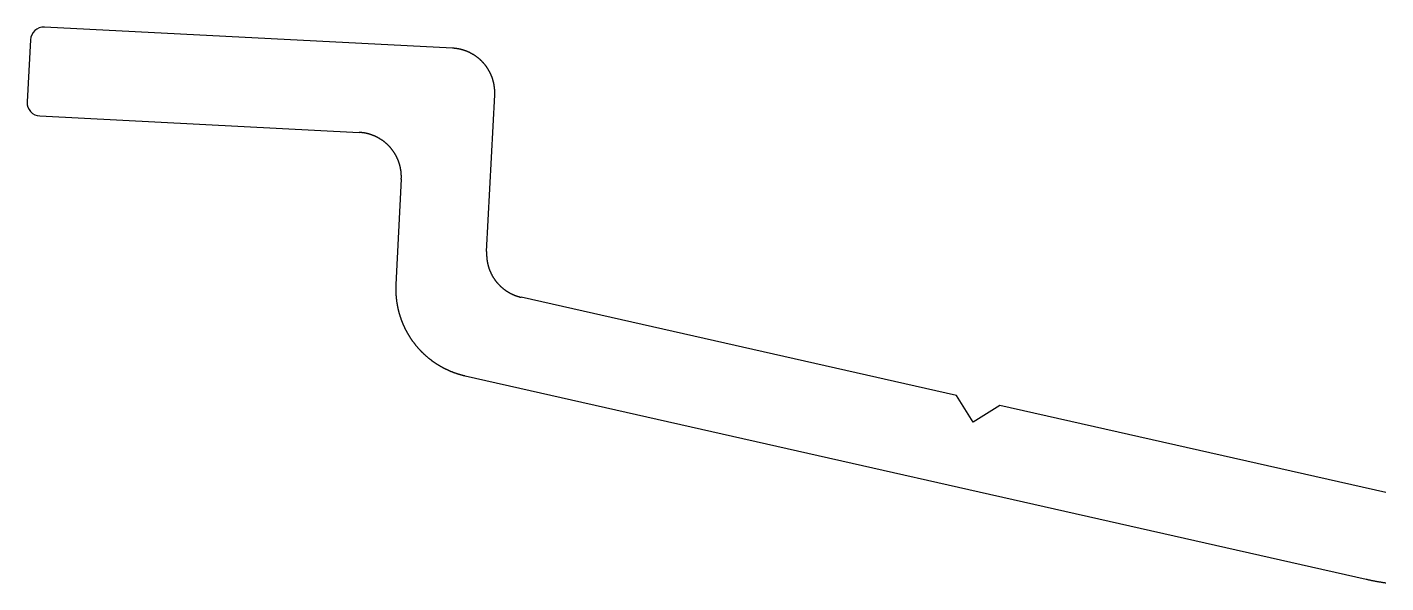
# Model space of a CAD drawing. Extents: x 684.6 to 746.4, y 447.5 to 521.4.
# Drawn here: x 684.57 to 715.12, y 503.76 to 516.26 of the extents above; entities that cross this region are included whole.
import ezdxf

# ---------------------------------------------------------------- set-up
doc = ezdxf.new("R2010")
doc.units = 0
doc.layers.get('0').update_dxf_attribs({"linetype": 'CONTINUOUS'})

msp = doc.modelspace()

# ---------------------------------------------------------------- linework, layer by layer
for p, q in [((694.136, 515.783), (684.956, 516.256)), ((684.641, 515.972), (684.569, 514.574)), ((694.901, 511.207), (695.083, 514.733)), ((684.854, 514.259), (692.035, 513.889)), ((692.983, 512.839), (692.861, 510.468)), ((705.468, 507.97), (695.68, 510.18)), ((694.417, 508.414), (714.681, 503.84)), ((705.845, 507.372), (705.468, 507.97)), ((706.443, 507.75), (705.845, 507.372)), ((715.122, 505.791), (706.443, 507.75))]:
    msp.add_line(p, q)
for points in [[(695.083, 514.733, 0), (695.083, 514.739, 0), (695.083, 514.746, 0), (695.084, 514.752, 0), (695.084, 514.758, 0), (695.084, 514.764, 0), (695.084, 514.77, 0), (695.084, 514.777, 0), (695.084, 514.783, 0), (695.084, 514.789, 0), (695.084, 514.795, 0), (695.084, 514.801, 0), (695.084, 514.807, 0), (695.084, 514.814, 0), (695.084, 514.82, 0), (695.083, 514.826, 0), (695.083, 514.832, 0), (695.083, 514.838, 0), (695.082, 514.844, 0), (695.082, 514.851, 0), (695.082, 514.857, 0), (695.081, 514.863, 0), (695.081, 514.869, 0), (695.08, 514.875, 0), (695.08, 514.881, 0), (695.079, 514.887, 0), (695.078, 514.894, 0), (695.078, 514.9, 0), (695.077, 514.906, 0), (695.076, 514.912, 0), (695.075, 514.918, 0), (695.074, 514.924, 0), (695.074, 514.93, 0), (695.073, 514.936, 0), (695.072, 514.942, 0), (695.071, 514.948, 0), (695.07, 514.954, 0), (695.069, 514.96, 0), (695.068, 514.966, 0), (695.066, 514.973, 0), (695.065, 514.979, 0), (695.064, 514.985, 0), (695.063, 514.991, 0), (695.061, 514.997, 0), (695.06, 515.003, 0), (695.059, 515.009, 0), (695.057, 515.015, 0), (695.056, 515.021, 0), (695.054, 515.026, 0), (695.053, 515.032, 0), (695.051, 515.038, 0), (695.05, 515.044, 0), (695.048, 515.05, 0), (695.047, 515.056, 0), (695.045, 515.062, 0), (695.043, 515.068, 0), (695.041, 515.074, 0), (695.04, 515.08, 0), (695.038, 515.086, 0), (695.036, 515.092, 0), (695.034, 515.097, 0), (695.032, 515.103, 0), (695.03, 515.109, 0), (695.028, 515.115, 0), (695.026, 515.121, 0), (695.024, 515.126, 0), (695.022, 515.132, 0), (695.02, 515.138, 0), (695.017, 515.144, 0), (695.015, 515.15, 0), (695.013, 515.155, 0), (695.011, 515.161, 0), (695.008, 515.167, 0), (695.006, 515.172, 0), (695.003, 515.178, 0), (695.001, 515.184, 0), (694.999, 515.189, 0), (694.996, 515.195, 0), (694.993, 515.201, 0), (694.991, 515.206, 0), (694.988, 515.212, 0), (694.986, 515.217, 0), (694.983, 515.223, 0), (694.98, 515.228, 0), (694.977, 515.234, 0), (694.975, 515.239, 0), (694.972, 515.245, 0), (694.969, 515.25, 0), (694.966, 515.256, 0), (694.963, 515.261, 0), (694.96, 515.267, 0), (694.957, 515.272, 0), (694.954, 515.277, 0), (694.951, 515.283, 0), (694.948, 515.288, 0), (694.945, 515.293, 0), (694.942, 515.299, 0), (694.939, 515.304, 0), (694.935, 515.309, 0), (694.932, 515.314, 0), (694.929, 515.32, 0), (694.926, 515.325, 0), (694.922, 515.33, 0), (694.919, 515.335, 0), (694.916, 515.34, 0), (694.912, 515.345, 0), (694.909, 515.35, 0), (694.905, 515.355, 0), (694.902, 515.361, 0), (694.898, 515.366, 0), (694.894, 515.371, 0), (694.891, 515.376, 0), (694.887, 515.38, 0), (694.884, 515.385, 0), (694.88, 515.39, 0), (694.876, 515.395, 0), (694.872, 515.4, 0), (694.869, 515.405, 0), (694.865, 515.41, 0), (694.861, 515.414, 0), (694.857, 515.419, 0), (694.853, 515.424, 0), (694.849, 515.429, 0), (694.845, 515.433, 0), (694.841, 515.438, 0), (694.837, 515.443, 0), (694.833, 515.447, 0), (694.829, 515.452, 0), (694.825, 515.456, 0), (694.821, 515.461, 0), (694.817, 515.465, 0), (694.812, 515.47, 0), (694.808, 515.474, 0), (694.804, 515.479, 0), (694.8, 515.483, 0), (694.795, 515.488, 0), (694.791, 515.492, 0), (694.787, 515.496, 0), (694.782, 515.501, 0), (694.778, 515.505, 0), (694.773, 515.509, 0), (694.769, 515.513, 0), (694.764, 515.517, 0), (694.76, 515.522, 0), (694.755, 515.526, 0), (694.751, 515.53, 0), (694.746, 515.534, 0), (694.742, 515.538, 0), (694.737, 515.542, 0), (694.732, 515.546, 0), (694.728, 515.55, 0), (694.723, 515.554, 0), (694.718, 515.558, 0), (694.713, 515.561, 0), (694.709, 515.565, 0), (694.704, 515.569, 0), (694.699, 515.573, 0), (694.694, 515.577, 0), (694.689, 515.58, 0), (694.684, 515.584, 0), (694.679, 515.588, 0), (694.674, 515.591, 0), (694.669, 515.595, 0), (694.664, 515.598, 0), (694.659, 515.602, 0), (694.654, 515.605, 0), (694.649, 515.609, 0), (694.644, 515.612, 0), (694.639, 515.616, 0), (694.634, 515.619, 0), (694.629, 515.623, 0), (694.624, 515.626, 0), (694.618, 515.629, 0), (694.613, 515.632, 0), (694.608, 515.636, 0), (694.603, 515.639, 0), (694.597, 515.642, 0), (694.592, 515.645, 0), (694.587, 515.648, 0), (694.581, 515.651, 0), (694.576, 515.654, 0), (694.571, 515.657, 0), (694.565, 515.66, 0), (694.56, 515.663, 0), (694.555, 515.666, 0), (694.549, 515.669, 0), (694.544, 515.672, 0), (694.538, 515.675, 0), (694.533, 515.677, 0), (694.527, 515.68, 0), (694.522, 515.683, 0), (694.516, 515.686, 0), (694.511, 515.688, 0), (694.505, 515.691, 0), (694.499, 515.693, 0), (694.494, 515.696, 0), (694.488, 515.698, 0), (694.482, 515.701, 0), (694.477, 515.703, 0), (694.471, 515.706, 0), (694.465, 515.708, 0), (694.46, 515.711, 0), (694.454, 515.713, 0), (694.448, 515.715, 0), (694.443, 515.717, 0), (694.437, 515.72, 0), (694.431, 515.722, 0), (694.425, 515.724, 0), (694.42, 515.726, 0), (694.414, 515.728, 0), (694.408, 515.73, 0), (694.402, 515.732, 0), (694.396, 515.734, 0), (694.39, 515.736, 0), (694.384, 515.738, 0), (694.379, 515.74, 0), (694.373, 515.741, 0), (694.367, 515.743, 0), (694.361, 515.745, 0), (694.355, 515.747, 0), (694.349, 515.748, 0), (694.343, 515.75, 0), (694.337, 515.752, 0), (694.331, 515.753, 0), (694.325, 515.755, 0), (694.319, 515.756, 0), (694.313, 515.758, 0), (694.307, 515.759, 0), (694.301, 515.76, 0), (694.295, 515.762, 0), (694.289, 515.763, 0), (694.283, 515.764, 0), (694.277, 515.766, 0), (694.271, 515.767, 0), (694.265, 515.768, 0), (694.259, 515.769, 0), (694.253, 515.77, 0), (694.246, 515.771, 0), (694.24, 515.772, 0), (694.234, 515.773, 0), (694.228, 515.774, 0), (694.222, 515.775, 0), (694.216, 515.776, 0), (694.21, 515.777, 0), (694.204, 515.777, 0), (694.197, 515.778, 0), (694.191, 515.779, 0), (694.185, 515.779, 0), (694.179, 515.78, 0), (694.173, 515.781, 0), (694.167, 515.781, 0), (694.16, 515.782, 0), (694.154, 515.782, 0), (694.148, 515.783, 0), (694.142, 515.783, 0), (694.136, 515.783, 0)], [(692.983, 512.839, 0), (692.983, 512.845, 0), (692.983, 512.851, 0), (692.983, 512.857, 0), (692.984, 512.863, 0), (692.984, 512.87, 0), (692.984, 512.876, 0), (692.984, 512.882, 0), (692.984, 512.888, 0), (692.984, 512.894, 0), (692.984, 512.901, 0), (692.984, 512.907, 0), (692.984, 512.913, 0), (692.984, 512.919, 0), (692.983, 512.925, 0), (692.983, 512.932, 0), (692.983, 512.938, 0), (692.983, 512.944, 0), (692.982, 512.95, 0), (692.982, 512.956, 0), (692.981, 512.962, 0), (692.981, 512.968, 0), (692.98, 512.975, 0), (692.98, 512.981, 0), (692.979, 512.987, 0), (692.979, 512.993, 0), (692.978, 512.999, 0), (692.977, 513.005, 0), (692.977, 513.011, 0), (692.976, 513.017, 0), (692.975, 513.023, 0), (692.974, 513.03, 0), (692.973, 513.036, 0), (692.972, 513.042, 0), (692.971, 513.048, 0), (692.97, 513.054, 0), (692.969, 513.06, 0), (692.968, 513.066, 0), (692.967, 513.072, 0), (692.966, 513.078, 0), (692.965, 513.084, 0), (692.964, 513.09, 0), (692.963, 513.096, 0), (692.961, 513.102, 0), (692.96, 513.108, 0), (692.959, 513.114, 0), (692.957, 513.12, 0), (692.956, 513.126, 0), (692.954, 513.132, 0), (692.953, 513.138, 0), (692.951, 513.144, 0), (692.95, 513.15, 0), (692.948, 513.156, 0), (692.946, 513.162, 0), (692.945, 513.168, 0), (692.943, 513.174, 0), (692.941, 513.179, 0), (692.939, 513.185, 0), (692.938, 513.191, 0), (692.936, 513.197, 0), (692.934, 513.203, 0), (692.932, 513.209, 0), (692.93, 513.215, 0), (692.928, 513.22, 0), (692.926, 513.226, 0), (692.924, 513.232, 0), (692.922, 513.238, 0), (692.919, 513.244, 0), (692.917, 513.249, 0), (692.915, 513.255, 0), (692.913, 513.261, 0), (692.91, 513.267, 0), (692.908, 513.272, 0), (692.906, 513.278, 0), (692.903, 513.284, 0), (692.901, 513.289, 0), (692.898, 513.295, 0), (692.896, 513.301, 0), (692.893, 513.306, 0), (692.891, 513.312, 0), (692.888, 513.317, 0), (692.885, 513.323, 0), (692.883, 513.328, 0), (692.88, 513.334, 0), (692.877, 513.339, 0), (692.874, 513.345, 0), (692.872, 513.35, 0), (692.869, 513.356, 0), (692.866, 513.361, 0), (692.863, 513.367, 0), (692.86, 513.372, 0), (692.857, 513.378, 0), (692.854, 513.383, 0), (692.851, 513.388, 0), (692.848, 513.394, 0), (692.845, 513.399, 0), (692.842, 513.404, 0), (692.838, 513.409, 0), (692.835, 513.415, 0), (692.832, 513.42, 0), (692.829, 513.425, 0), (692.825, 513.43, 0), (692.822, 513.435, 0), (692.819, 513.441, 0), (692.815, 513.446, 0), (692.812, 513.451, 0), (692.808, 513.456, 0), (692.805, 513.461, 0), (692.801, 513.466, 0), (692.798, 513.471, 0), (692.794, 513.476, 0), (692.791, 513.481, 0), (692.787, 513.486, 0), (692.783, 513.491, 0), (692.78, 513.496, 0), (692.776, 513.501, 0), (692.772, 513.506, 0), (692.768, 513.51, 0), (692.764, 513.515, 0), (692.761, 513.52, 0), (692.757, 513.525, 0), (692.753, 513.529, 0), (692.749, 513.534, 0), (692.745, 513.539, 0), (692.741, 513.544, 0), (692.737, 513.548, 0), (692.733, 513.553, 0), (692.729, 513.557, 0), (692.725, 513.562, 0), (692.721, 513.566, 0), (692.716, 513.571, 0), (692.712, 513.575, 0), (692.708, 513.58, 0), (692.704, 513.584, 0), (692.699, 513.589, 0), (692.695, 513.593, 0), (692.691, 513.597, 0), (692.686, 513.602, 0), (692.682, 513.606, 0), (692.678, 513.61, 0), (692.673, 513.615, 0), (692.669, 513.619, 0), (692.664, 513.623, 0), (692.66, 513.627, 0), (692.655, 513.631, 0), (692.651, 513.635, 0), (692.646, 513.639, 0), (692.641, 513.643, 0), (692.637, 513.647, 0), (692.632, 513.651, 0), (692.627, 513.655, 0), (692.623, 513.659, 0), (692.618, 513.663, 0), (692.613, 513.667, 0), (692.608, 513.671, 0), (692.603, 513.675, 0), (692.599, 513.678, 0), (692.594, 513.682, 0), (692.589, 513.686, 0), (692.584, 513.69, 0), (692.579, 513.693, 0), (692.574, 513.697, 0), (692.569, 513.7, 0), (692.564, 513.704, 0), (692.559, 513.707, 0), (692.554, 513.711, 0), (692.549, 513.714, 0), (692.544, 513.718, 0), (692.539, 513.721, 0), (692.534, 513.725, 0), (692.528, 513.728, 0), (692.523, 513.731, 0), (692.518, 513.735, 0), (692.513, 513.738, 0), (692.508, 513.741, 0), (692.502, 513.744, 0), (692.497, 513.748, 0), (692.492, 513.751, 0), (692.487, 513.754, 0), (692.481, 513.757, 0), (692.476, 513.76, 0), (692.471, 513.763, 0), (692.465, 513.766, 0), (692.46, 513.769, 0), (692.454, 513.772, 0), (692.449, 513.775, 0), (692.443, 513.777, 0), (692.438, 513.78, 0), (692.432, 513.783, 0), (692.427, 513.786, 0), (692.421, 513.788, 0), (692.416, 513.791, 0), (692.41, 513.794, 0), (692.405, 513.796, 0), (692.399, 513.799, 0), (692.394, 513.801, 0), (692.388, 513.804, 0), (692.382, 513.806, 0), (692.377, 513.809, 0), (692.371, 513.811, 0), (692.365, 513.814, 0), (692.36, 513.816, 0), (692.354, 513.818, 0), (692.348, 513.821, 0), (692.342, 513.823, 0), (692.337, 513.825, 0), (692.331, 513.827, 0), (692.325, 513.829, 0), (692.319, 513.831, 0), (692.313, 513.834, 0), (692.308, 513.836, 0), (692.302, 513.838, 0), (692.296, 513.84, 0), (692.29, 513.841, 0), (692.284, 513.843, 0), (692.278, 513.845, 0), (692.272, 513.847, 0), (692.267, 513.849, 0), (692.261, 513.851, 0), (692.255, 513.852, 0), (692.249, 513.854, 0), (692.243, 513.856, 0), (692.237, 513.857, 0), (692.231, 513.859, 0), (692.225, 513.86, 0), (692.219, 513.862, 0), (692.213, 513.863, 0), (692.207, 513.865, 0), (692.201, 513.866, 0), (692.195, 513.867, 0), (692.189, 513.869, 0), (692.183, 513.87, 0), (692.177, 513.871, 0), (692.171, 513.872, 0), (692.165, 513.873, 0), (692.158, 513.875, 0), (692.152, 513.876, 0), (692.146, 513.877, 0), (692.14, 513.878, 0), (692.134, 513.879, 0), (692.128, 513.88, 0), (692.122, 513.88, 0), (692.116, 513.881, 0), (692.11, 513.882, 0), (692.103, 513.883, 0), (692.097, 513.884, 0), (692.091, 513.884, 0), (692.085, 513.885, 0), (692.079, 513.886, 0), (692.073, 513.886, 0), (692.066, 513.887, 0), (692.06, 513.887, 0), (692.054, 513.888, 0), (692.048, 513.888, 0), (692.042, 513.888, 0), (692.035, 513.889, 0)], [(694.901, 511.207, 0), (694.901, 511.199, 0), (694.901, 511.192, 0), (694.9, 511.185, 0), (694.9, 511.177, 0), (694.9, 511.17, 0), (694.9, 511.162, 0), (694.9, 511.155, 0), (694.9, 511.148, 0), (694.9, 511.14, 0), (694.9, 511.133, 0), (694.9, 511.126, 0), (694.901, 511.118, 0), (694.901, 511.111, 0), (694.901, 511.104, 0), (694.902, 511.096, 0), (694.902, 511.089, 0), (694.903, 511.082, 0), (694.903, 511.074, 0), (694.904, 511.067, 0), (694.905, 511.06, 0), (694.905, 511.052, 0), (694.906, 511.045, 0), (694.907, 511.038, 0), (694.908, 511.03, 0), (694.909, 511.023, 0), (694.91, 511.016, 0), (694.911, 511.009, 0), (694.912, 511.001, 0), (694.913, 510.994, 0), (694.914, 510.987, 0), (694.916, 510.98, 0), (694.917, 510.973, 0), (694.918, 510.965, 0), (694.92, 510.958, 0), (694.921, 510.951, 0), (694.923, 510.944, 0), (694.924, 510.937, 0), (694.926, 510.93, 0), (694.928, 510.923, 0), (694.929, 510.915, 0), (694.931, 510.908, 0), (694.933, 510.901, 0), (694.935, 510.894, 0), (694.937, 510.887, 0), (694.939, 510.88, 0), (694.941, 510.873, 0), (694.943, 510.866, 0), (694.945, 510.859, 0), (694.947, 510.852, 0), (694.949, 510.845, 0), (694.952, 510.838, 0), (694.954, 510.831, 0), (694.956, 510.824, 0), (694.959, 510.818, 0), (694.961, 510.811, 0), (694.964, 510.804, 0), (694.966, 510.797, 0), (694.969, 510.79, 0), (694.972, 510.783, 0), (694.975, 510.777, 0), (694.977, 510.77, 0), (694.98, 510.763, 0), (694.983, 510.756, 0), (694.986, 510.75, 0), (694.989, 510.743, 0), (694.992, 510.736, 0), (694.995, 510.73, 0), (694.998, 510.723, 0), (695.001, 510.717, 0), (695.005, 510.71, 0), (695.008, 510.704, 0), (695.011, 510.697, 0), (695.015, 510.691, 0), (695.018, 510.684, 0), (695.021, 510.678, 0), (695.025, 510.671, 0), (695.029, 510.665, 0), (695.032, 510.658, 0), (695.036, 510.652, 0), (695.04, 510.646, 0), (695.043, 510.639, 0), (695.047, 510.633, 0), (695.051, 510.627, 0), (695.055, 510.621, 0), (695.059, 510.615, 0), (695.063, 510.608, 0), (695.067, 510.602, 0), (695.071, 510.596, 0), (695.075, 510.59, 0), (695.079, 510.584, 0), (695.083, 510.578, 0), (695.088, 510.572, 0), (695.092, 510.566, 0), (695.096, 510.56, 0), (695.101, 510.554, 0), (695.105, 510.548, 0), (695.11, 510.542, 0), (695.114, 510.537, 0), (695.119, 510.531, 0), (695.123, 510.525, 0), (695.128, 510.519, 0), (695.133, 510.514, 0), (695.138, 510.508, 0), (695.142, 510.503, 0), (695.147, 510.497, 0), (695.152, 510.492, 0), (695.157, 510.486, 0), (695.162, 510.481, 0), (695.167, 510.475, 0), (695.172, 510.47, 0), (695.177, 510.465, 0), (695.182, 510.459, 0), (695.187, 510.454, 0), (695.192, 510.449, 0), (695.197, 510.444, 0), (695.203, 510.439, 0), (695.208, 510.434, 0), (695.213, 510.429, 0), (695.219, 510.423, 0), (695.224, 510.419, 0), (695.229, 510.414, 0), (695.235, 510.409, 0), (695.24, 510.404, 0), (695.246, 510.399, 0), (695.251, 510.394, 0), (695.257, 510.39, 0), (695.263, 510.385, 0), (695.268, 510.38, 0), (695.274, 510.376, 0), (695.28, 510.371, 0), (695.285, 510.367, 0), (695.291, 510.362, 0), (695.297, 510.358, 0), (695.303, 510.353, 0), (695.309, 510.349, 0), (695.315, 510.345, 0), (695.321, 510.34, 0), (695.326, 510.336, 0), (695.332, 510.332, 0), (695.339, 510.328, 0), (695.345, 510.324, 0), (695.351, 510.32, 0), (695.357, 510.316, 0), (695.363, 510.312, 0), (695.369, 510.308, 0), (695.375, 510.304, 0), (695.382, 510.3, 0), (695.388, 510.297, 0), (695.394, 510.293, 0), (695.4, 510.289, 0), (695.407, 510.286, 0), (695.413, 510.282, 0), (695.42, 510.278, 0), (695.426, 510.275, 0), (695.432, 510.272, 0), (695.439, 510.268, 0), (695.445, 510.265, 0), (695.452, 510.261, 0), (695.458, 510.258, 0), (695.465, 510.255, 0), (695.472, 510.252, 0), (695.478, 510.249, 0), (695.485, 510.246, 0), (695.492, 510.243, 0), (695.498, 510.24, 0), (695.505, 510.237, 0), (695.512, 510.234, 0), (695.519, 510.231, 0), (695.525, 510.228, 0), (695.532, 510.226, 0), (695.539, 510.223, 0), (695.546, 510.22, 0), (695.553, 510.218, 0), (695.56, 510.215, 0), (695.566, 510.213, 0), (695.573, 510.21, 0), (695.58, 510.208, 0), (695.587, 510.205, 0), (695.594, 510.203, 0), (695.601, 510.201, 0), (695.608, 510.199, 0), (695.615, 510.197, 0), (695.622, 510.195, 0), (695.63, 510.193, 0), (695.637, 510.191, 0), (695.644, 510.189, 0), (695.651, 510.187, 0), (695.658, 510.185, 0), (695.665, 510.183, 0), (695.672, 510.182, 0), (695.68, 510.18, 0)], [(692.861, 510.468, 0), (692.86, 510.459, 0), (692.86, 510.451, 0), (692.859, 510.442, 0), (692.859, 510.433, 0), (692.859, 510.424, 0), (692.858, 510.415, 0), (692.858, 510.406, 0), (692.858, 510.398, 0), (692.858, 510.389, 0), (692.858, 510.38, 0), (692.858, 510.371, 0), (692.858, 510.362, 0), (692.858, 510.354, 0), (692.858, 510.345, 0), (692.858, 510.336, 0), (692.858, 510.327, 0), (692.858, 510.318, 0), (692.859, 510.31, 0), (692.859, 510.301, 0), (692.859, 510.292, 0), (692.859, 510.283, 0), (692.86, 510.275, 0), (692.86, 510.266, 0), (692.861, 510.257, 0), (692.861, 510.248, 0), (692.862, 510.24, 0), (692.862, 510.231, 0), (692.863, 510.222, 0), (692.864, 510.213, 0), (692.864, 510.205, 0), (692.865, 510.196, 0), (692.866, 510.187, 0), (692.866, 510.178, 0), (692.867, 510.17, 0), (692.868, 510.161, 0), (692.869, 510.152, 0), (692.87, 510.144, 0), (692.871, 510.135, 0), (692.872, 510.126, 0), (692.873, 510.118, 0), (692.874, 510.109, 0), (692.875, 510.1, 0), (692.877, 510.092, 0), (692.878, 510.083, 0), (692.879, 510.074, 0), (692.88, 510.066, 0), (692.882, 510.057, 0), (692.883, 510.048, 0), (692.884, 510.04, 0), (692.886, 510.031, 0), (692.887, 510.022, 0), (692.889, 510.014, 0), (692.89, 510.005, 0), (692.892, 509.997, 0), (692.894, 509.988, 0), (692.895, 509.979, 0), (692.897, 509.971, 0), (692.899, 509.962, 0), (692.901, 509.954, 0), (692.902, 509.945, 0), (692.904, 509.937, 0), (692.906, 509.928, 0), (692.908, 509.919, 0), (692.91, 509.911, 0), (692.912, 509.902, 0), (692.914, 509.894, 0), (692.916, 509.885, 0), (692.918, 509.877, 0), (692.921, 509.868, 0), (692.923, 509.86, 0), (692.925, 509.851, 0), (692.927, 509.843, 0), (692.93, 509.834, 0), (692.932, 509.826, 0), (692.934, 509.817, 0), (692.937, 509.809, 0), (692.939, 509.8, 0), (692.942, 509.792, 0), (692.944, 509.783, 0), (692.947, 509.775, 0), (692.95, 509.766, 0), (692.952, 509.758, 0), (692.955, 509.75, 0), (692.958, 509.741, 0), (692.961, 509.733, 0), (692.963, 509.725, 0), (692.966, 509.716, 0), (692.969, 509.708, 0), (692.972, 509.7, 0), (692.975, 509.691, 0), (692.978, 509.683, 0), (692.981, 509.675, 0), (692.984, 509.666, 0), (692.987, 509.658, 0), (692.99, 509.65, 0), (692.993, 509.642, 0), (692.997, 509.634, 0), (693, 509.625, 0), (693.003, 509.617, 0), (693.006, 509.609, 0), (693.01, 509.601, 0), (693.013, 509.593, 0), (693.016, 509.585, 0), (693.02, 509.577, 0), (693.023, 509.569, 0), (693.027, 509.561, 0), (693.03, 509.553, 0), (693.034, 509.545, 0), (693.038, 509.537, 0), (693.041, 509.529, 0), (693.045, 509.521, 0), (693.049, 509.513, 0), (693.052, 509.505, 0), (693.056, 509.497, 0), (693.06, 509.489, 0), (693.064, 509.481, 0), (693.068, 509.473, 0), (693.072, 509.466, 0), (693.076, 509.458, 0), (693.079, 509.45, 0), (693.084, 509.442, 0), (693.088, 509.435, 0), (693.092, 509.427, 0), (693.096, 509.419, 0), (693.1, 509.411, 0), (693.104, 509.404, 0), (693.108, 509.396, 0), (693.113, 509.388, 0), (693.117, 509.381, 0), (693.121, 509.373, 0), (693.126, 509.366, 0), (693.13, 509.358, 0), (693.134, 509.35, 0), (693.139, 509.343, 0), (693.143, 509.335, 0), (693.148, 509.328, 0), (693.152, 509.32, 0), (693.157, 509.313, 0), (693.162, 509.306, 0), (693.166, 509.298, 0), (693.171, 509.291, 0), (693.176, 509.283, 0), (693.181, 509.276, 0), (693.185, 509.269, 0), (693.19, 509.261, 0), (693.195, 509.254, 0), (693.2, 509.247, 0), (693.205, 509.239, 0), (693.21, 509.232, 0), (693.215, 509.225, 0), (693.22, 509.218, 0), (693.225, 509.211, 0), (693.23, 509.203, 0), (693.235, 509.196, 0), (693.24, 509.189, 0), (693.246, 509.182, 0), (693.251, 509.175, 0), (693.256, 509.168, 0), (693.261, 509.161, 0), (693.267, 509.154, 0), (693.272, 509.147, 0), (693.277, 509.14, 0), (693.283, 509.133, 0), (693.288, 509.126, 0), (693.294, 509.119, 0), (693.299, 509.112, 0), (693.305, 509.105, 0), (693.31, 509.098, 0), (693.316, 509.092, 0), (693.322, 509.085, 0), (693.327, 509.078, 0), (693.333, 509.071, 0), (693.339, 509.065, 0), (693.344, 509.058, 0), (693.35, 509.051, 0), (693.356, 509.045, 0), (693.362, 509.038, 0), (693.368, 509.032, 0), (693.373, 509.025, 0), (693.379, 509.019, 0), (693.385, 509.012, 0), (693.391, 509.006, 0), (693.397, 508.999, 0), (693.403, 508.993, 0), (693.409, 508.986, 0), (693.415, 508.98, 0), (693.421, 508.974, 0), (693.427, 508.968, 0), (693.434, 508.961, 0), (693.44, 508.955, 0), (693.446, 508.949, 0), (693.452, 508.943, 0), (693.458, 508.937, 0), (693.465, 508.93, 0), (693.471, 508.924, 0), (693.477, 508.918, 0), (693.484, 508.912, 0), (693.49, 508.906, 0), (693.496, 508.9, 0), (693.503, 508.894, 0), (693.509, 508.888, 0), (693.516, 508.883, 0), (693.522, 508.877, 0), (693.529, 508.871, 0), (693.535, 508.865, 0), (693.542, 508.859, 0), (693.549, 508.853, 0), (693.555, 508.848, 0), (693.562, 508.842, 0), (693.569, 508.836, 0), (693.575, 508.831, 0), (693.582, 508.825, 0), (693.589, 508.82, 0), (693.596, 508.814, 0), (693.602, 508.809, 0), (693.609, 508.803, 0), (693.616, 508.798, 0), (693.623, 508.792, 0), (693.63, 508.787, 0), (693.637, 508.781, 0), (693.644, 508.776, 0), (693.651, 508.771, 0), (693.658, 508.765, 0), (693.665, 508.76, 0), (693.672, 508.755, 0), (693.679, 508.75, 0), (693.686, 508.745, 0), (693.693, 508.74, 0), (693.7, 508.734, 0), (693.707, 508.729, 0), (693.715, 508.724, 0), (693.722, 508.719, 0), (693.729, 508.714, 0), (693.736, 508.709, 0), (693.744, 508.704, 0), (693.751, 508.7, 0), (693.758, 508.695, 0), (693.766, 508.69, 0), (693.773, 508.685, 0), (693.781, 508.68, 0), (693.788, 508.676, 0), (693.795, 508.671, 0), (693.803, 508.666, 0), (693.81, 508.662, 0), (693.818, 508.657, 0), (693.825, 508.653, 0), (693.833, 508.648, 0), (693.84, 508.644, 0), (693.848, 508.639, 0), (693.856, 508.635, 0), (693.863, 508.63, 0), (693.871, 508.626, 0), (693.878, 508.622, 0), (693.886, 508.617, 0), (693.894, 508.613, 0), (693.901, 508.609, 0), (693.909, 508.605, 0), (693.917, 508.601, 0), (693.925, 508.596, 0), (693.932, 508.592, 0), (693.94, 508.588, 0), (693.948, 508.584, 0), (693.956, 508.58, 0), (693.964, 508.576, 0), (693.971, 508.572, 0), (693.979, 508.569, 0), (693.987, 508.565, 0), (693.995, 508.561, 0), (694.003, 508.557, 0), (694.011, 508.553, 0), (694.019, 508.55, 0), (694.027, 508.546, 0), (694.035, 508.543, 0), (694.043, 508.539, 0), (694.051, 508.535, 0), (694.059, 508.532, 0), (694.067, 508.528, 0), (694.075, 508.525, 0), (694.083, 508.522, 0), (694.091, 508.518, 0), (694.099, 508.515, 0), (694.107, 508.512, 0), (694.115, 508.508, 0), (694.123, 508.505, 0), (694.132, 508.502, 0), (694.14, 508.499, 0), (694.148, 508.496, 0), (694.156, 508.492, 0), (694.164, 508.489, 0), (694.173, 508.486, 0), (694.181, 508.483, 0), (694.189, 508.48, 0), (694.197, 508.478, 0), (694.206, 508.475, 0), (694.214, 508.472, 0), (694.222, 508.469, 0), (694.231, 508.466, 0), (694.239, 508.463, 0), (694.247, 508.461, 0), (694.256, 508.458, 0), (694.264, 508.456, 0), (694.272, 508.453, 0), (694.281, 508.45, 0), (694.289, 508.448, 0), (694.298, 508.445, 0), (694.306, 508.443, 0), (694.315, 508.441, 0), (694.323, 508.438, 0), (694.332, 508.436, 0), (694.34, 508.434, 0), (694.349, 508.431, 0), (694.357, 508.429, 0), (694.366, 508.427, 0), (694.374, 508.425, 0), (694.383, 508.423, 0), (694.392, 508.42, 0), (694.4, 508.418, 0), (694.409, 508.416, 0), (694.417, 508.414, 0)], [(714.681, 503.84, 0), (714.695, 503.837, 0), (714.708, 503.834, 0), (714.721, 503.831, 0), (714.735, 503.828, 0), (714.748, 503.825, 0), (714.761, 503.823, 0), (714.775, 503.82, 0), (714.788, 503.817, 0), (714.801, 503.814, 0), (714.815, 503.812, 0), (714.828, 503.809, 0), (714.841, 503.806, 0), (714.855, 503.804, 0), (714.868, 503.801, 0), (714.882, 503.798, 0), (714.895, 503.796, 0), (714.908, 503.793, 0), (714.922, 503.791, 0), (714.935, 503.789, 0), (714.948, 503.786, 0), (714.962, 503.784, 0), (714.975, 503.781, 0), (714.988, 503.779, 0), (715.002, 503.777, 0), (715.015, 503.775, 0), (715.028, 503.772, 0), (715.042, 503.77, 0), (715.055, 503.768, 0), (715.069, 503.766, 0), (715.082, 503.764, 0), (715.095, 503.762, 0), (715.109, 503.76, 0), (715.122, 503.758, 0)]]:
    msp.add_polyline3d(points)
for centre, start, end in [((684.941, 515.956), 87.0516, 177.0516), ((684.869, 514.558), 177.0516, 267.0516)]:
    msp.add_arc(centre, 0.3, start, end)

doc.saveas('drawing.dxf')
